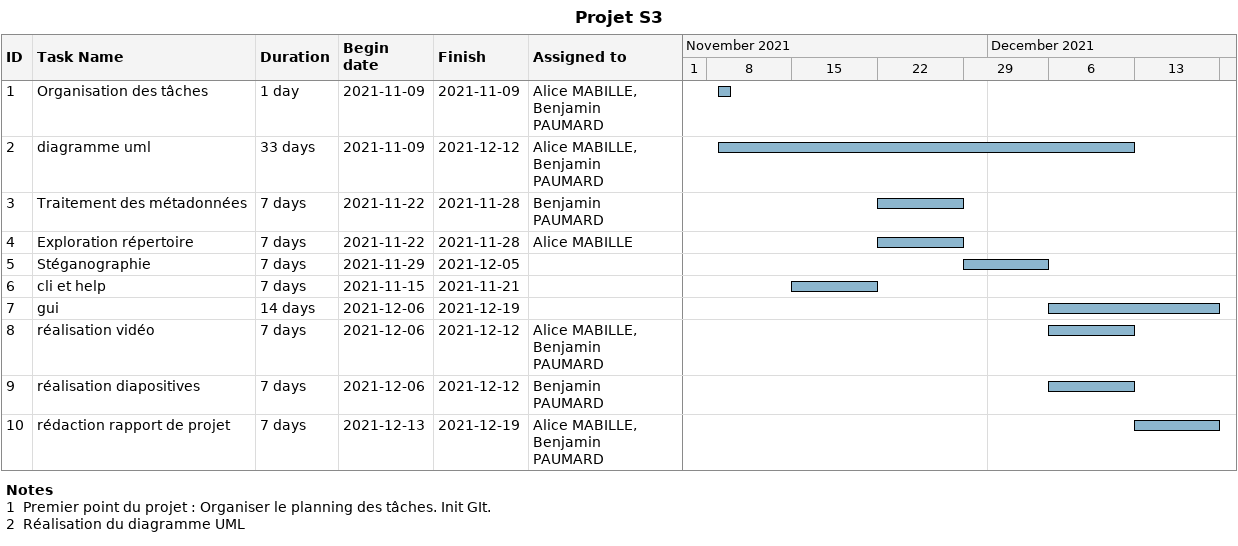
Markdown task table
Projet S3

| ID | Task | Duration | Start | Finish | Resources |
|---|---|---|---|---|---|
| 1 | Organisation des tâches | 1d | 2021-11-09 | 2021-11-09 | Alice MABILLE, Benjamin PAUMARD |
| 2 | diagramme uml | 33d | 2021-11-09 | 2021-12-12 | Alice MABILLE, Benjamin PAUMARD |
| 3 | Traitement des métadonnées | 7d | 2021-11-22 | 2021-11-28 | Benjamin PAUMARD |
| 4 | Exploration répertoire | 7d | 2021-11-22 | 2021-11-28 | Alice MABILLE |
| 5 | Stéganographie | 7d | 2021-11-29 | 2021-12-05 |  |
| 6 | cli et help | 7d | 2021-11-15 | 2021-11-21 |  |
| 7 | gui | 14d | 2021-12-06 | 2021-12-19 |  |
| 8 | réalisation vidéo | 7d | 2021-12-06 | 2021-12-12 | Alice MABILLE, Benjamin PAUMARD |
| 9 | réalisation diapositives | 7d | 2021-12-06 | 2021-12-12 | Benjamin PAUMARD |
| 10 | rédaction rapport de projet | 7d | 2021-12-13 | 2021-12-19 | Alice MABILLE, Benjamin PAUMARD |

Notes
- 1: Premier point du projet : Organiser le planning des tâches. Init GIt.
- 2: Réalisation du diagramme UML
